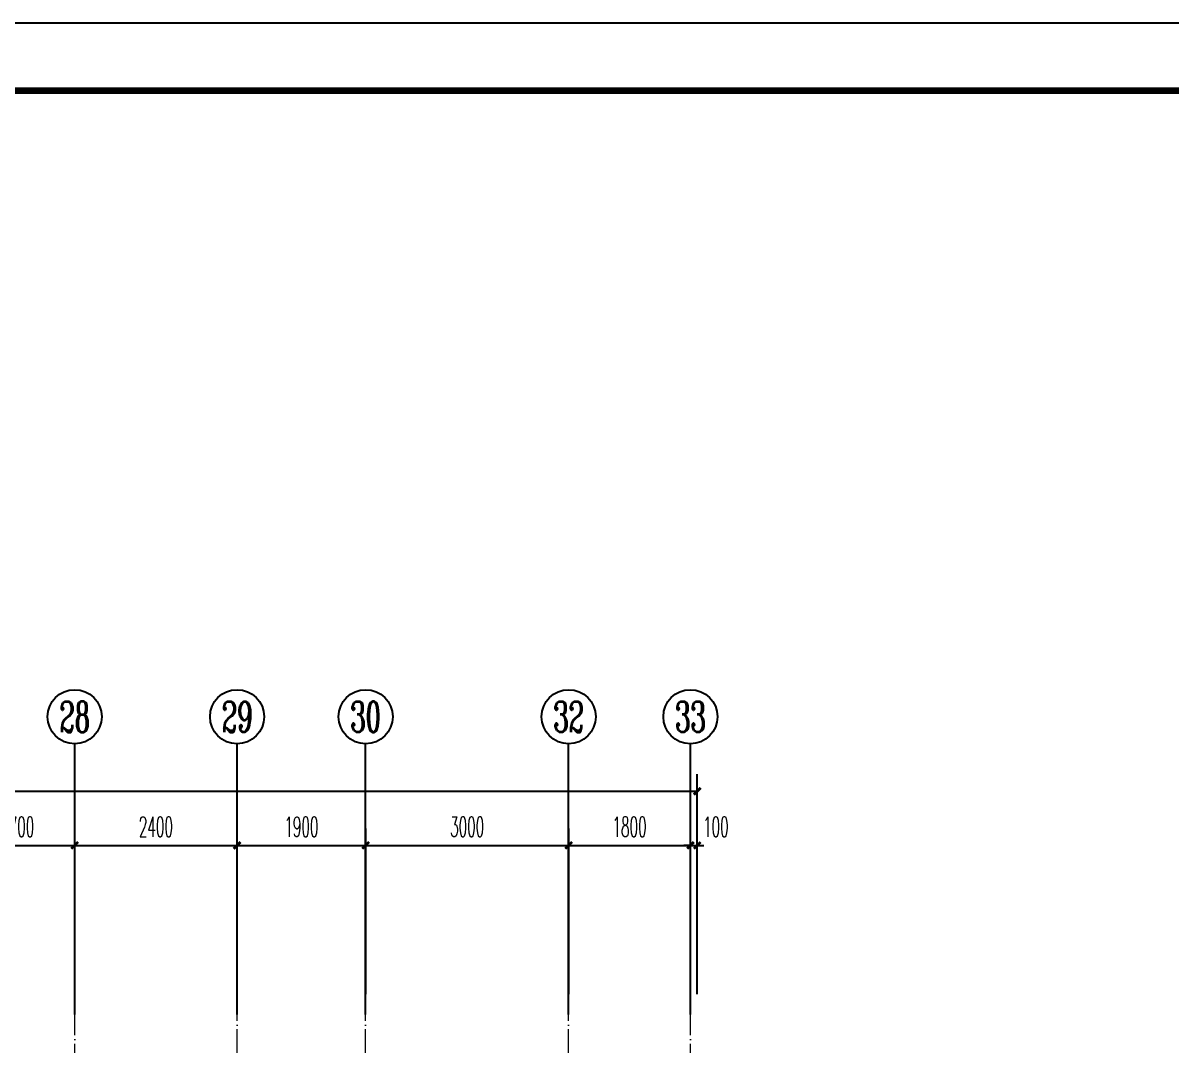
# Model space of a CAD drawing. Extents: x 27938 to 1042331, y -235042 to 1535213.
# Drawn here: x 721352 to 738319, y 455132 to 470232 of the extents above; entities that cross this region are included whole.
import ezdxf
from ezdxf.enums import TextEntityAlignment as Align

# ---------------------------------------------------------------- set-up
doc = ezdxf.new("R2010")
doc.units = 0
doc.header["$LTSCALE"] = 1000
doc.header["$MEASUREMENT"] = 0
doc.linetypes.add('DOTE', pattern=[2.42, 2, -0.2, 0.02, -0.2])
for name, color, linetype in [('3.5方案汇报，与郭总、侯月琴确定户型_t8$0$2020.03.04 -1安徽标准化洋房户型(UA）_t8_t8$0$看线', 154, 'Continuous'), ('AXIS', 3, 'Continuous'), ('AXIS_TEXT', 4, 'Continuous'), ('图框', 140, 'Continuous')]:
    doc.layers.add(name, color=color, linetype=linetype)
doc.layers.add('DOTE', color=19, linetype='DOTE', lineweight=9)
doc.layers.add('yichutu', color=7, linetype='Continuous', true_color=0xffffff, plot=False)
doc.styles.add('_TCH_AXIS', font='COMPLEX', dxfattribs={"bigfont": 'GBCBIG'})
doc.styles.add('_TCH_DIM_T3', font='SIMPLEX.shx', dxfattribs={"width": 0.494118, "bigfont": 'GBCBIG.shx'})
doc.styles.add('COMPLEX', font='COMPLEX')
doc.dimstyles.new('_TCH_ARCH&&100', dxfattribs={"dimtxt": 297.5, "dimasz": 100, "dimexe": 250, "dimexo": 300, "dimgap": 126.25, "dimtad": 1, "dimdec": 0, "dimzin": 0, "dimdsep": 46, "dimtxsty": '_TCH_DIM_T3', "dimblk": 'ARCHTICK', "dimcen": 0.09, "dimclrt": 4, "dimazin": 2, "dimtfac": 1, "dimtdec": 0, "dimtix": 1, "dimtmove": 2, "dimatfit": 3, "dimfxl": 1, "dimtolj": 1, "dimtzin": 0, "dimarcsym": 0})

# ---------------------------------------------------------------- blocks, each defined once
blk = doc.blocks.new('GFDGDGRDGRDG')
at = {"layer": 'DOTE', "linetype": 'DOTE', "ltscale": 0.3}
for p, q in [((615294, 360558), (615294, 376108)), ((617694, 368758), (617694, 376108)), ((619594, 368758), (619594, 376108)), ((622594, 368758), (622594, 376108)), ((624394, 360558), (624394, 376108))]:
    blk.add_line(p, q, dxfattribs=at)
blk = doc.blocks.new('TK')
at = {"layer": '图框'}
blk.add_lwpolyline([(465375, 548714), (549475, 548714), (549475, 489314), (465375, 489314)], close=True, dxfattribs=at)
blk.add_lwpolyline([(465375, 548714), (549475, 548714), (549475, 489314), (465375, 489314)], close=True, dxfattribs=at)
at = {"layer": '图框', "const_width": 100}
blk.add_lwpolyline([(548475, 490314), (548475, 547714), (467875, 547714), (467875, 490314)], close=True, dxfattribs=at)
blk = doc.blocks.new('yct-841-594-84100-59399.9999999999-100-1000.0')
at = {"layer": 'yichutu', "color": 7, "true_color": 0xffffff}
blk.add_lwpolyline([(0, 0), (0, 59400), (84100, 59400), (84100, 0)], close=True, dxfattribs=at)
blk = doc.blocks.new('_ArchTick')
at = {"color": 0, "linetype": 'ByBlock', "const_width": 0.4}
blk.add_lwpolyline([(-0.5, -0.5), (0.5, 0.5)], dxfattribs=at)
blk = doc.blocks.new('*D773')
at = {"layer": 'AXIS', "color": 0, "lineweight": -2}
for p, q in [((731217, 455882), (731217, 458332)), ((731317, 455882), (731317, 458332)), ((731217, 458082), (731117, 458082)), ((731217, 458082), (731317, 458082)), ((731317, 458082), (731417, 458082))]:
    blk.add_line(p, q, dxfattribs=at)
at = {"layer": 'Defpoints', "color": 0}
for p in [(731317, 458082), (731217, 455582), (731317, 455582)]:
    blk.add_point(p, dxfattribs=at)
at = {"layer": 'AXIS', "color": 0, "lineweight": -2, "xscale": 100, "yscale": 100, "zscale": 100}
blk.add_blockref('_ArchTick', (731217, 458082), dxfattribs=at)
at = {"layer": 'AXIS', "color": 0, "lineweight": -2, "xscale": 100, "yscale": 100, "zscale": 100, "rotation": 180}
blk.add_blockref('_ArchTick', (731317, 458082), dxfattribs=at)
at = {"layer": 'AXIS', "color": 4, "insert": (731592, 458357), "char_height": 297.5, "attachment_point": 5, "style": '_TCH_DIM_T3'}
blk.add_mtext('\\A1;100', dxfattribs=at)
blk = doc.blocks.new('*D774')
at = {"layer": 'AXIS', "color": 0, "lineweight": -2}
for p, q in [((729417, 455882), (729417, 458332)), ((731217, 455882), (731217, 458332)), ((729417, 458082), (731217, 458082))]:
    blk.add_line(p, q, dxfattribs=at)
at = {"layer": 'Defpoints', "color": 0}
for p in [(731217, 458082), (729417, 455582), (731217, 455582)]:
    blk.add_point(p, dxfattribs=at)
at = {"layer": 'AXIS', "color": 0, "lineweight": -2, "xscale": 100, "yscale": 100, "zscale": 100, "rotation": 180}
blk.add_blockref('_ArchTick', (729417, 458082), dxfattribs=at)
at = {"layer": 'AXIS', "color": 0, "lineweight": -2, "xscale": 100, "yscale": 100, "zscale": 100}
blk.add_blockref('_ArchTick', (731217, 458082), dxfattribs=at)
at = {"layer": 'AXIS', "color": 4, "insert": (730317, 458357), "char_height": 297.5, "attachment_point": 5, "style": '_TCH_DIM_T3'}
blk.add_mtext('\\A1;1800', dxfattribs=at)
blk = doc.blocks.new('*D775')
at = {"layer": 'AXIS', "color": 0, "lineweight": -2}
for p, q in [((726417, 455882), (726417, 458332)), ((729417, 455882), (729417, 458332)), ((726417, 458082), (729417, 458082))]:
    blk.add_line(p, q, dxfattribs=at)
at = {"layer": 'Defpoints', "color": 0}
for p in [(729417, 458082), (726417, 455582), (729417, 455582)]:
    blk.add_point(p, dxfattribs=at)
at = {"layer": 'AXIS', "color": 0, "lineweight": -2, "xscale": 100, "yscale": 100, "zscale": 100, "rotation": 180}
blk.add_blockref('_ArchTick', (726417, 458082), dxfattribs=at)
at = {"layer": 'AXIS', "color": 0, "lineweight": -2, "xscale": 100, "yscale": 100, "zscale": 100}
blk.add_blockref('_ArchTick', (729417, 458082), dxfattribs=at)
at = {"layer": 'AXIS', "color": 4, "insert": (727917, 458357), "char_height": 297.5, "attachment_point": 5, "style": '_TCH_DIM_T3'}
blk.add_mtext('\\A1;3000', dxfattribs=at)
blk = doc.blocks.new('*D776')
at = {"layer": 'AXIS', "color": 0, "lineweight": -2}
for p, q in [((724517, 455882), (724517, 458332)), ((726417, 455882), (726417, 458332)), ((724517, 458082), (726417, 458082))]:
    blk.add_line(p, q, dxfattribs=at)
at = {"layer": 'Defpoints', "color": 0}
for p in [(726417, 458082), (724517, 455582), (726417, 455582)]:
    blk.add_point(p, dxfattribs=at)
at = {"layer": 'AXIS', "color": 0, "lineweight": -2, "xscale": 100, "yscale": 100, "zscale": 100, "rotation": 180}
blk.add_blockref('_ArchTick', (724517, 458082), dxfattribs=at)
at = {"layer": 'AXIS', "color": 0, "lineweight": -2, "xscale": 100, "yscale": 100, "zscale": 100}
blk.add_blockref('_ArchTick', (726417, 458082), dxfattribs=at)
at = {"layer": 'AXIS', "color": 4, "insert": (725467, 458357), "char_height": 297.5, "attachment_point": 5, "style": '_TCH_DIM_T3'}
blk.add_mtext('\\A1;1900', dxfattribs=at)
blk = doc.blocks.new('*D777')
at = {"layer": 'AXIS', "color": 0, "lineweight": -2}
for p, q in [((722117, 455882), (722117, 458332)), ((724517, 455882), (724517, 458332)), ((722117, 458082), (724517, 458082))]:
    blk.add_line(p, q, dxfattribs=at)
at = {"layer": 'Defpoints', "color": 0}
for p in [(724517, 458082), (722117, 455582), (724517, 455582)]:
    blk.add_point(p, dxfattribs=at)
at = {"layer": 'AXIS', "color": 0, "lineweight": -2, "xscale": 100, "yscale": 100, "zscale": 100, "rotation": 180}
blk.add_blockref('_ArchTick', (722117, 458082), dxfattribs=at)
at = {"layer": 'AXIS', "color": 0, "lineweight": -2, "xscale": 100, "yscale": 100, "zscale": 100}
blk.add_blockref('_ArchTick', (724517, 458082), dxfattribs=at)
at = {"layer": 'AXIS', "color": 4, "insert": (723317, 458357), "char_height": 297.5, "attachment_point": 5, "style": '_TCH_DIM_T3'}
blk.add_mtext('\\A1;2400', dxfattribs=at)
blk = doc.blocks.new('*D778')
at = {"layer": 'AXIS', "color": 0, "lineweight": -2}
for p, q in [((720417, 455882), (720417, 458332)), ((722117, 455882), (722117, 458332)), ((720417, 458082), (722117, 458082))]:
    blk.add_line(p, q, dxfattribs=at)
at = {"layer": 'Defpoints', "color": 0}
for p in [(722117, 458082), (720417, 455582), (722117, 455582)]:
    blk.add_point(p, dxfattribs=at)
at = {"layer": 'AXIS', "color": 0, "lineweight": -2, "xscale": 100, "yscale": 100, "zscale": 100, "rotation": 180}
blk.add_blockref('_ArchTick', (720417, 458082), dxfattribs=at)
at = {"layer": 'AXIS', "color": 0, "lineweight": -2, "xscale": 100, "yscale": 100, "zscale": 100}
blk.add_blockref('_ArchTick', (722117, 458082), dxfattribs=at)
at = {"layer": 'AXIS', "color": 4, "insert": (721267, 458357), "char_height": 297.5, "attachment_point": 5, "style": '_TCH_DIM_T3'}
blk.add_mtext('\\A1;1700', dxfattribs=at)
blk = doc.blocks.new('*D830')
at = {"layer": 'AXIS', "color": 0, "lineweight": -2}
for p, q in [((682317, 455882), (682317, 459132)), ((731317, 455882), (731317, 459132)), ((682317, 458882), (731317, 458882))]:
    blk.add_line(p, q, dxfattribs=at)
at = {"layer": 'Defpoints', "color": 0}
for p in [(731317, 458882), (682317, 455582), (731317, 455582)]:
    blk.add_point(p, dxfattribs=at)
at = {"layer": 'AXIS', "color": 0, "lineweight": -2, "xscale": 100, "yscale": 100, "zscale": 100, "rotation": 180}
blk.add_blockref('_ArchTick', (682317, 458882), dxfattribs=at)
at = {"layer": 'AXIS', "color": 0, "lineweight": -2, "xscale": 100, "yscale": 100, "zscale": 100}
blk.add_blockref('_ArchTick', (731317, 458882), dxfattribs=at)
at = {"layer": 'AXIS', "color": 4, "insert": (706817, 459157), "char_height": 297.5, "attachment_point": 5, "style": '_TCH_DIM_T3'}
blk.add_mtext('\\A1;49000', dxfattribs=at)
blk = doc.blocks.new('_AXISO')
blk.add_circle((0, 0), 0.5)
at = {"layer": 'AXIS_TEXT', "style": 'COMPLEX', "width": 1.041667}
blk.add_attdef('A', text='', height=0.56, dxfattribs=at).set_placement((-0.25, -0.28), (0.25, -0.28), align=Align.FIT)

msp = doc.modelspace()

# ---------------------------------------------------------------- linework, layer by layer
at = {"layer": 'AXIS'}
for p, q in [((722116.6, 455582.1), (722116.6, 459582.1)), ((724516.6, 455582.1), (724516.6, 459582.1)), ((726416.6, 455582.1), (726416.6, 459582.1)), ((729416.6, 455582.1), (729416.6, 459582.1)), ((731216.6, 455582.1), (731216.6, 459582.1))]:
    msp.add_line(p, q, dxfattribs=at)

# ---------------------------------------------------------------- block references
msp.add_blockref('TK', (202139.1, -78481.8))
at = {"layer": '3.5方案汇报，与郭总、侯月琴确定户型_t8$0$2020.03.04 -1安徽标准化洋房户型(UA）_t8_t8$0$看线', "ltscale": 10}
msp.add_blockref('GFDGDGRDGRDG', (106822.9, 79473.8), dxfattribs=at)
at = {"layer": 'AXIS'}
ref = msp.add_blockref('_AXISO', (722116.6, 459982.1), dxfattribs=dict(at, xscale=800, yscale=800, zscale=800))
ref.add_attrib('A', '28', dxfattribs={"layer": 'AXIS_TEXT', "height": 452.55, "style": '_TCH_AXIS', "width": 0.617647}).set_placement((721890.3, 459755.8), (722342.9, 459755.8), align=Align.FIT)
ref = msp.add_blockref('_AXISO', (724516.6, 459982.1), dxfattribs=dict(at, xscale=800, yscale=800, zscale=800))
ref.add_attrib('A', '29', dxfattribs={"layer": 'AXIS_TEXT', "height": 452.55, "style": '_TCH_AXIS', "width": 0.617647}).set_placement((724290.3, 459755.8), (724742.9, 459755.8), align=Align.FIT)
ref = msp.add_blockref('_AXISO', (726416.6, 459982.1), dxfattribs=dict(at, xscale=800, yscale=800, zscale=800))
ref.add_attrib('A', '30', dxfattribs={"layer": 'AXIS_TEXT', "height": 452.55, "style": '_TCH_AXIS', "width": 0.636364}).set_placement((726190.3, 459755.8), (726642.9, 459755.8), align=Align.FIT)
ref = msp.add_blockref('_AXISO', (729416.6, 459982.1), dxfattribs=dict(at, xscale=800, yscale=800, zscale=800))
ref.add_attrib('A', '32', dxfattribs={"layer": 'AXIS_TEXT', "height": 452.55, "style": '_TCH_AXIS', "width": 0.636364}).set_placement((729190.3, 459755.8), (729642.9, 459755.8), align=Align.FIT)
ref = msp.add_blockref('_AXISO', (731216.6, 459982.1), dxfattribs=dict(at, xscale=800, yscale=800, zscale=800))
ref.add_attrib('A', '33', dxfattribs={"layer": 'AXIS_TEXT', "height": 452.55, "style": '_TCH_AXIS', "width": 0.636364}).set_placement((730990.3, 459755.8), (731442.9, 459755.8), align=Align.FIT)
at = {"layer": 'yichutu'}
msp.add_blockref('yct-841-594-84100-59399.9999999999-100-1000.0', (667514.1, 410831.9), dxfattribs=at)

# ---------------------------------------------------------------- dimensions: what is measured, and where the dimension line sits
at = {"layer": 'AXIS'}
for p1, p2, distance, picture, middle in [((682316.6, 455582.1), (731316.6, 455582.1), 3300, '*D830', (706816.6, 459157.1)), ((720416.6, 455582.1), (722116.6, 455582.1), 2500, '*D778', (721266.6, 458357.1)), ((722116.6, 455582.1), (724516.6, 455582.1), 2500, '*D777', (723316.6, 458357.1)), ((724516.6, 455582.1), (726416.6, 455582.1), 2500, '*D776', (725466.6, 458357.1)), ((726416.6, 455582.1), (729416.6, 455582.1), 2500, '*D775', (727916.6, 458357.1)), ((729416.6, 455582.1), (731216.6, 455582.1), 2500, '*D774', (730316.6, 458357.1))]:
    dim = msp.add_aligned_dim(p1=p1, p2=p2, distance=distance, dimstyle='_TCH_ARCH&&100', dxfattribs=at)
    dim.commit()
    dim.dimension.update_dxf_attribs({"geometry": picture, "text_midpoint": middle})
dim = msp.add_linear_dim(base=(731316.6, 458082.1), p1=(731216.6, 455582.1), p2=(731316.6, 455582.1), angle=0, dimstyle='_TCH_ARCH&&100', dxfattribs=at)
dim.commit()
dim.dimension.update_dxf_attribs({"geometry": '*D773', "text_midpoint": (731591.6, 458357.1), "dimtype": 129})

doc.saveas('drawing.dxf')
